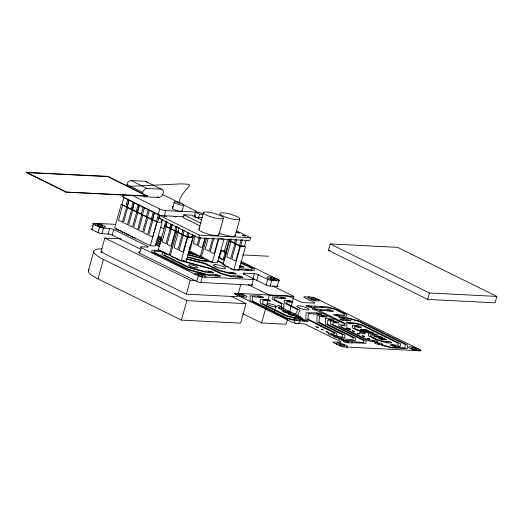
<?xml version="1.0" encoding="UTF-8"?>
<svg xmlns="http://www.w3.org/2000/svg" width="523" height="523" viewBox="0 0 523 523"><rect width="100%" height="100%" fill="white"/><g stroke="black" fill="none" stroke-linecap="round" stroke-linejoin="round"><path stroke-width="0.78" d="M121.937 204.532L123.912 197.459L128.959 199.956L126.984 207.023L125.775 206.696L127.749 199.629M127.285 207.154L129.259 200.087L134.3 202.584L132.312 209.913L134.3 202.584M139.347 205.075L137.353 212.403L139.347 205.075L134.287 202.846M139.327 205.336L154.475 212.554L152.487 219.882L154.475 212.554M171.969 224.772L170.858 228.963L172.172 224.249M177.827 232.134L179.141 227.427M188.019 232.081L186.704 236.795L191.876 237.324L192.549 234.703M225.184 250.707L221.222 250.504L226.263 252.995L224.275 260.323L219.248 257.571M241.162 239.501L239.41 245.784L244.594 246.052M284.329 300.738L284.309 303.059L297.711 309.76L295.443 314.375L288.539 313.63A2.36 0.484 15.6 0 0 288.493 314.336L288.768 314.473A2.36 0.484 15.6 0 0 291.991 315.336C297.868 316.082 295.07 315.369 297.698 315.153L300.045 310.152L286.48 303.353L286.663 301.81L292.174 302.176A2.36 0.484 15.6 0 0 292.22 301.477L291.939 301.34A2.36 0.484 15.6 0 0 288.716 300.47L284.1 300.287L284.427 300.62M325.561 319.089L325.384 323.887L353.273 337.76L352.979 339.728L339.074 338.61A2.36 0.484 15.6 0 0 339.035 339.309L339.309 339.447A2.36 0.484 15.6 0 0 342.532 340.316L355.32 340.545L355.562 338.152L327.561 324.201L327.829 320.181L333.406 320.534A2.36 0.484 15.6 0 0 333.452 319.828L333.177 319.69A2.36 0.484 15.6 0 0 329.954 318.821L325.332 318.638L325.666 318.971M336.838 335.066L336.773 333.406L308.001 319.128L308.387 313.552L321.41 314.604A2.36 0.484 15.6 0 0 321.455 313.898L321.181 313.761A2.36 0.484 15.6 0 0 317.958 312.898L306.118 312.734L305.707 318.716L334.642 333.151L334.432 334.001L328.987 333.622A2.36 0.484 15.6 0 0 328.941 334.328L329.222 334.465A2.36 0.484 15.6 0 0 332.445 335.335L337.067 335.518L336.747 335.21M354.535 326.797L354.502 328.248L357.268 329.667L364.185 331.419M368.46 333.981L368.434 335.897L376.586 339.93L386.255 342.768L391.008 343.042A2.36 0.484 15.6 0 0 391.054 342.343L390.773 342.205A2.36 0.484 15.6 0 0 387.556 341.336L382.607 341.061L377.56 339.689L370.702 336.289L370.729 334.936L371.448 334.982A2.51 0.516 15.6 0 0 371.886 335.04L378.41 335.256L375.494 334.007L368.728 333.824M178.958 203.539C179.402 195.837 185.822 190.823 189.718 185.155L187.469 184.161L180.657 183.887L127.684 186.436M26.15 172.459L107.901 176.343L147.538 196.256L65.865 192.091L26.15 172.459L107.823 176.624L147.538 196.256M65.865 192.091L147.617 195.975M92.009 226.243L92.401 224.857M140.19 248.968L112.177 235.121A2.955 0.608 15.6 0 0 108.15 234.036L102.024 233.722A2.955 0.608 15.6 0 1 97.997 232.637L92.041 229.695L93.597 224.125A2.955 0.608 15.6 0 1 93.65 223.249L115.603 224.367M97.997 232.637L99.553 227.074L93.597 224.125L95.67 225.151A5.903 1.216 15.6 0 0 103.665 227.283A5.903 1.216 15.6 0 0 103.776 225.537A5.903 1.216 15.6 0 0 95.781 223.36M88.322 270.934L93.754 251.452M102.024 233.722L103.58 228.159L109.706 228.473A2.955 0.608 15.6 0 1 113.733 229.558L147.493 246.241A2.955 0.608 15.6 0 1 147.44 247.118L141.315 246.804A2.955 0.608 15.6 0 0 141.256 247.686L139.7 253.25L196.7 281.42A2.955 0.608 15.6 0 0 200.727 282.505L251.772 285.107A2.955 0.608 15.6 0 0 252.321 284.512M240.868 284.381L237.416 296.744L186.371 294.142L100.978 251.942L104.862 238.03L121.068 238.854M108.15 234.036L109.706 228.473M231.421 296.423L246.052 303.654L240.613 323.136L181.403 320.115L97.997 278.896L103.43 259.415A35.427 7.302 15.6 0 1 101.998 248.824M112.177 235.121L113.733 229.558M161.627 215.731A4.426 0.915 15.6 0 1 158.181 214.528L123.428 197.354L124.206 194.569M126.684 206.886L122.415 222.19L118.44 220.229L122.715 204.924L126.684 206.886L128.043 206.958M133.09 202.257L131.116 209.324L132.326 209.651M131.731 209.383L127.455 224.687L123.487 222.72L127.756 207.415L131.731 209.383L133.09 209.448M138.137 204.748L136.163 211.815L137.372 212.142M137.843 212.403L133.574 227.708L137.542 229.669L141.818 214.365L138.51 212.73M143.178 207.239L141.21 214.312L142.4 214.901L144.387 207.566M142.89 214.894L138.615 230.198L142.589 232.166L146.865 216.862L143.55 215.221M148.225 209.736L146.25 216.803L147.44 217.391L149.434 210.063M138.896 252.583L139.288 251.19M153.272 212.227L151.297 219.294L152.507 219.621M158.181 214.528L159.737 208.965L132.221 195.367M158.312 214.724L156.338 221.791L157.547 222.112L159.522 215.045L154.462 212.815M150.376 245.738L156.978 222.085L162.078 222.347L155.475 245.993L150.376 245.738L114.668 228.087L121.271 204.441L156.978 222.085M236.043 230.61L250.491 237.749L249.713 240.534L198.668 237.932L158.933 218.294L159.711 215.509L184.018 216.751M162.182 219.699L161.509 222.314L162.385 219.176M163.934 216.136A4.426 0.915 15.6 0 0 164.222 216.156L165.778 210.592L195.386 212.103A4.426 0.915 15.6 0 0 195.465 210.789L182.435 204.343M165.752 221.111L163.621 228.767L160.306 227.126M166.321 226.054L164.863 225.982L158.26 249.634L169.138 255.008L170.596 255.087M165.543 226.23L166.824 221.641M166.929 222.282L165.811 226.472L167.131 221.759M166.307 226.466L162.032 241.77L166 243.738L170.276 228.433M172.44 208.324L174.159 202.166M170.76 224.445L169.668 228.374L170.871 228.701M176.022 226.158L174.708 230.865L178.297 231.316M175.323 230.924L171.047 246.228L167.072 244.267L171.348 228.963L174.656 230.597M169.138 255.008L175.741 231.362L177.931 231.473M175.918 231.192L177.232 226.479M182.043 211.07L183.763 204.905A4.995 1.033 15.6 0 0 176.918 202.022A4.995 1.033 15.6 0 0 176.199 203.676A4.995 1.033 15.6 0 0 183.763 204.905M178.317 231.983L176.852 231.911L170.25 255.557L181.135 260.938L186.24 261.199L192.843 237.547L191.392 236.834M201.296 219.778L192.046 215.201L183.88 214.79L183.102 217.568L200.178 226.008M182.978 229.59L181.658 234.304L182.854 234.892L184.168 230.179M183.344 234.892L179.069 250.197L183.043 252.158L187.312 236.854L189.359 236.958M181.135 260.938L187.737 237.285L192.843 237.547M187.914 237.122L189.006 233.193M194.026 216.973L195.386 212.103M195.896 214.561L195.125 217.346A4.426 0.915 15.6 0 0 194.798 216.882M191.876 237.324L192.752 234.18M198.479 218.052L199.557 214.169L202.963 214.345M193.85 235.2L189.372 251.217L200.257 256.597L201.715 256.669M195.282 235.71L193.15 243.358L197.119 245.32L199.256 237.671M198.923 229.277L203.584 212.58M198.668 237.932L199.446 235.147L250.491 237.749M200.544 237.435L198.191 245.849L202.166 247.817L204.944 237.867M186.371 294.142L190.254 280.23L195.118 280.478M181.403 320.115L186.842 300.64L246.052 303.654M200.257 256.597L205.369 238.285M223.962 239.135L217.359 262.788L212.253 262.526L201.368 257.146L206.696 238.076M208.134 238.573L205.14 249.288L209.115 251.249L212.75 238.24M196.7 281.42L198.25 275.85L141.256 247.686M200.727 282.505L202.277 276.935L253.322 279.537A2.955 0.608 15.6 0 0 253.38 278.661L244.045 274.052A2.955 0.608 15.6 0 1 244.104 273.169L254.309 273.692A2.955 0.608 15.6 0 1 258.336 274.778L267.671 279.393A2.955 0.608 15.6 0 0 271.699 280.478L278.694 280.831A2.955 0.608 15.6 0 0 278.752 279.955L240.691 261.147M214.031 238.004L210.187 251.779L214.162 253.74L218.431 238.436M218.791 234.945L223.452 218.248A10.336 2.131 15.6 0 0 209.285 212.286A10.336 2.131 15.6 0 0 207.814 215.705A10.336 2.131 15.6 0 0 223.452 218.248M212.253 262.526L218.856 238.874M219.196 257.466L219.902 256.113M219.235 257.832L221.222 250.504M224.119 252.184L227.799 238.978M223.086 259.735L225.06 252.668M225.505 252.871L229.407 238.893M241.038 262.808L243.646 263.546L254.315 268.815L254.374 270.463L251.4 270.378L251.308 270.783L239.273 269.757L239.096 270.156L233.84 269.927L222.961 264.553L229.564 240.9L231.022 240.972M230.185 241.293L230.839 238.965M230.97 239.554L230.512 241.391L231.173 239.031M235.121 235.775L239.782 219.085A10.336 2.131 15.6 0 0 225.622 213.123A10.336 2.131 15.6 0 0 224.151 216.542A10.336 2.131 15.6 0 0 239.782 219.085M235.461 239.364L234.369 243.293L235.559 243.881L236.671 239.691M233.84 269.927L240.443 246.274L245.549 246.536L238.946 270.188L237.494 269.469M240.619 246.111L242.371 239.828M244.581 246.313L246.333 240.031M243.711 274.562L244.104 273.169M252.949 278.563L254.309 273.692M251.772 285.107L253.322 279.537M277.471 285.663A2.955 0.608 15.6 0 1 277.144 286.395L270.149 286.042A2.955 0.608 15.6 0 1 266.122 284.957L256.786 280.341L258.336 274.778M266.122 284.957L267.671 279.393M270.149 286.042L271.699 280.478M242.639 313.61L261.618 322.992L269.391 295.168L293.887 296.417L289.572 311.871M277.144 286.395L278.694 280.831M287.415 319.605L286.12 324.24L261.618 322.992M328.392 250.321L330.176 243.921L397.552 247.359L496.85 296.43L495.065 302.83L427.683 299.398L328.392 250.321L330.013 250.406M427.683 299.398L429.468 292.998L496.85 296.43M190.163 251.851L188.332 251.504M386.68 339.682L381.012 339.394L378.6 338.289L384.66 338.597L386.693 339.643M364.224 331.392L370.99 331.739L373.782 332.968L367.015 332.739L356.693 330.065L352.214 327.875L352.528 325.907M190.222 251.811L191.791 251.87M354.672 326.731L360.765 327.45A2.36 0.484 15.6 0 0 360.811 326.744L360.537 326.607A2.36 0.484 15.6 0 0 357.314 325.737L352.783 325.515L352.652 325.914M263.062 300.28L262.716 303.726L286.872 315.67L293.03 317.35L298.836 317.239A2.36 0.484 15.6 0 1 302.059 318.108L302.333 318.246A2.36 0.484 15.6 0 1 302.287 318.945L293.763 318.069L286.12 316.003L260.552 303.386C258.44 297.044 263.089 300.228 266.259 299.326A2.36 0.484 15.6 0 1 269.482 300.195L269.757 300.333A2.36 0.484 15.6 0 1 269.718 301.032L263.213 300.287M204.872 271.437L205.003 271.032L209.462 271.254A2.36 0.484 15.6 0 1 212.684 272.123L212.966 272.261A2.36 0.484 15.6 0 1 212.92 272.967L205.186 272.117L187.737 267.39L162.052 254.655L162.163 253.047L165.17 252.746M126.638 186.116A4.426 2.929 -63.7 0 1 131.083 180.553L145.374 181.278L161.261 189.13A4.426 2.929 -63.7 0 1 163.156 193.464A4.426 2.929 -63.7 0 1 158.933 197.478L144.636 196.753L143.191 196.04M131.083 180.553L146.97 188.404L161.261 189.13M172.047 206.742L173.629 206.82M196.269 212.24L199.668 212.416L202.983 214.051M196.171 217.372L202.649 217.699M164.222 216.156L166.621 216.28M173.826 216.646L176.225 216.77M158.933 218.294L160.554 218.379M120.467 230.447L120.192 230.427A2.36 0.484 15.6 0 1 116.969 229.564L116.694 229.427A2.36 0.484 15.6 0 1 116.466 228.721M219.823 238.75L222.988 238.906M132.142 236.213L131.868 236.2A2.36 0.484 15.6 0 0 131.822 236.906L132.103 237.043A2.36 0.484 15.6 0 0 135.169 237.9M189.136 249.196L190.143 249.249M189.038 249.896L190.045 249.948M160.947 250.295L151.945 250.269L151.748 251.87L187.79 269.724L208.893 275.425L219.869 276.399A2.36 0.484 15.6 0 0 219.915 275.699L219.634 275.562A2.36 0.484 15.6 0 0 216.411 274.693L208.049 274.686L188.764 269.482L154.043 252.276L154.285 251.079L163.83 251.975M242.58 254.917L268.43 256.231M195.236 253.577L188.842 252.145M196.288 254.335L194.556 254.309L188.698 252.74M219.078 256.048L219.588 256.074M218.601 256.904L220.085 256.983M169.151 254.485L164.536 253.845L164.333 255.041L188.711 267.148L204.676 271.424M200.557 256.087L198.387 255.91L188.646 253.23M100.978 251.942L102.6 252.021M201.368 257.146L202.826 257.218M203.78 257.8L201.505 258.055L187.816 254.374M224.374 259.748L223.824 259.715A2.36 0.484 15.6 0 1 220.601 258.852L220.32 258.715A2.36 0.484 15.6 0 1 220.098 258.009M206.945 259.493L202.349 258.793L187.783 254.871M177.572 258.695L177.362 258.689A2.36 0.484 15.6 0 0 177.323 259.388L177.598 259.526A2.36 0.484 15.6 0 0 180.67 260.382M208.827 260.291L207.271 260.232L207.245 260.624L200.603 260.264L187.665 256.793M211.985 261.984L201.453 261.003L187.633 257.29M222.961 264.553L224.419 264.625M225.151 265.187L225.027 265.181A2.36 0.484 15.6 0 0 224.982 265.887L225.263 266.024A2.36 0.484 15.6 0 0 228.329 266.88M239.168 267.083L243.287 267.292A2.36 0.484 15.6 0 0 243.332 266.593L243.058 266.455A2.36 0.484 15.6 0 0 239.835 265.586M231.46 268.24L231.186 268.227A2.36 0.484 15.6 0 0 231.14 268.927L231.421 269.064A2.36 0.484 15.6 0 0 234.637 269.933M238.821 269.031L242.273 269.201L242.417 268.796L252.112 269.646L252.027 268.41L240.959 263.291M278.158 307.87L282.832 308.106L300.705 316.938A4.426 2.929 -63.7 0 1 298.875 322.658A4.426 2.929 -63.7 0 1 294.658 322.443A4.426 2.929 -63.7 0 1 296.031 316.703L278.158 307.87A4.426 2.929 -63.7 0 1 282.832 308.106M296.031 316.703L300.705 316.938M420.289 350.815L418.158 350.704A5.903 1.216 15.6 0 1 410.163 348.521A5.903 1.216 15.6 0 1 410.274 346.782A5.903 1.216 15.6 0 1 418.269 348.913L420.348 349.933A2.955 0.608 15.6 0 1 420.289 350.815L343.873 346.919A2.955 0.608 15.6 0 1 339.845 345.834L333.89 342.885A2.955 0.608 15.6 0 1 333.942 342.009L340.068 342.323A2.955 0.608 15.6 0 0 340.127 341.447L306.367 324.757A2.955 0.608 15.6 0 0 302.34 323.672L296.214 323.364A2.955 0.608 15.6 0 1 292.187 322.279L235.187 294.109A2.955 0.608 15.6 0 1 235.245 293.233L286.29 295.835A2.955 0.608 15.6 0 1 290.317 296.92L299.653 301.529A2.955 0.608 15.6 0 0 303.68 302.614L313.885 303.137A2.955 0.608 15.6 0 0 313.944 302.261L304.608 297.646A2.955 0.608 15.6 0 1 304.667 296.77L311.662 297.123A2.955 0.608 15.6 0 1 315.689 298.208L420.348 349.933M235.16 269.606L235.971 269.606L235.134 269.6M229.041 273.346L218.333 270.45L204.741 263.769L186.979 259.29M229.107 273.359L235.376 274.111A2.36 0.484 15.6 0 0 235.422 273.405L235.147 273.268A2.36 0.484 15.6 0 0 231.924 272.398L226.76 272.221L219.562 270.293L205.702 263.514L186.463 258.65M239.756 266.004L241.312 266.737L239.802 266.017M239.867 266.665L241.312 266.737L239.763 266.638M190.679 247.863L189.607 247.529M190.64 247.301L190.117 247.059M182.226 260.709L184.939 261.984L210.893 268.992L220.837 273.81L231.153 276.575L242.326 277.543A2.36 0.484 15.6 0 0 242.371 276.844L242.097 276.706A2.36 0.484 15.6 0 0 238.874 275.837L230.362 275.843L221.876 273.588L211.808 268.73L185.913 261.742L183.73 260.709M317.585 299.149L317.677 299.195A5.903 1.216 15.6 0 1 317.533 300.947A5.903 1.216 15.6 0 1 309.446 298.744A5.903 1.216 15.6 0 1 309.708 297.025M278.752 279.955L276.765 278.975A5.903 1.216 15.6 0 0 268.678 276.798A5.903 1.216 15.6 0 0 268.659 278.589A5.903 1.216 15.6 0 0 276.745 280.733M235.187 294.109L237.265 295.135A5.903 1.216 15.6 0 0 245.261 297.26A5.903 1.216 15.6 0 0 245.372 295.521A5.903 1.216 15.6 0 0 237.377 293.338M330.176 243.921L429.468 292.998M162.163 194.327L180.265 203.27M196.249 212.534L199.557 214.169M157.488 196.766L158.933 197.478M126.854 184.567L142.74 192.425M183.88 214.79L200.956 223.229M229.564 240.9L240.443 246.274M159.711 215.509L199.446 235.147M170.688 226.603L172.139 227.315M220.203 251.02L221.667 251.74M219.843 252.831L221.301 253.557M166.968 226.799L169.615 228.106M184.004 235.219L187.312 236.854M164.863 225.982L175.741 231.362M176.852 231.911L187.737 237.285M272.718 285.95L293.887 296.417M189.993 245.98L191.411 246.679M218.379 260.794L223.504 263.324M217.503 261.088L223.622 264.108M158.168 235.795L161.816 237.599M158.489 236.442L161.764 238.063M158.083 236.965L161.522 238.665M26.228 172.185L65.944 191.81M158.142 238.22L161.574 239.913M157.162 238.462L161.287 240.495M248.216 284.702L269.391 295.168M156.704 239.809L160.149 241.508M157.449 240.9L160.319 242.319M156.299 241.907L160.522 243.993M156.907 242.927L160.077 244.496M155.475 243.796L159.626 245.849M155.691 244.627L159.247 246.385M104.862 238.03L190.254 280.23M103.43 259.415L186.842 300.64M337.773 344.807A5.903 1.216 15.6 0 1 338.002 343.095A5.903 1.216 15.6 0 1 345.997 345.252A5.903 1.216 15.6 0 1 346.004 347.024M92.041 229.695A2.955 0.608 15.6 0 1 91.813 228.813M253.838 279.4A2.955 0.608 15.6 0 1 256.786 280.341M139.7 253.25A2.955 0.608 15.6 0 1 139.353 252.374M103.58 228.159A2.955 0.608 15.6 0 1 99.553 227.074M202.277 276.935A2.955 0.608 15.6 0 1 198.25 275.85M276.87 313.872A4.426 2.929 -63.7 0 1 275.275 308.139A4.426 2.929 -63.7 0 1 280.746 306.864M97.997 278.896A35.427 7.302 15.6 0 1 89.139 269.6M218.457 234.075A10.336 2.131 15.6 0 1 208.363 234.186A10.336 2.131 15.6 0 1 199.564 228.832M234.958 235.108A10.336 2.131 15.6 0 1 230.466 236.219A10.336 2.131 15.6 0 1 219.104 233.068M196.177 274.83A5.903 1.216 15.6 0 1 196.406 273.117A5.903 1.216 15.6 0 1 204.401 275.275A5.903 1.216 15.6 0 1 204.408 277.046M181.782 210.547A4.995 1.033 15.6 0 1 176.996 210.697A4.995 1.033 15.6 0 1 172.884 208.076M123.428 197.354A4.426 0.915 15.6 0 1 122.591 196.086M165.778 210.592A4.426 0.915 15.6 0 1 159.737 208.965M144.636 196.753A4.426 2.929 -63.7 0 1 143.152 195.988M142.537 193.575A4.426 2.929 -63.7 0 1 146.97 188.404M145.374 181.278A4.426 2.929 -63.7 0 1 147.323 182.945M172.322 256.192A2.36 0.484 15.6 0 0 172.276 256.898L172.557 257.035A2.36 0.484 15.6 0 0 175.453 257.872M126.828 233.709A2.36 0.484 15.6 0 0 126.782 234.409L127.056 234.546A2.36 0.484 15.6 0 0 129.959 235.389M121.637 231.212A2.36 0.484 15.6 0 0 121.735 231.918L122.016 232.055A2.36 0.484 15.6 0 0 124.912 232.892M299.476 319.834L292.828 319.573L286.859 317.971L252.21 300.81L252.531 296.646L262.762 297.6A2.36 0.484 15.6 0 0 262.808 296.901L262.533 296.757A2.36 0.484 15.6 0 0 259.31 295.894L250.236 295.835L249.916 300.398L285.944 318.239L293.678 320.318L307.334 321.436A2.36 0.484 15.6 0 0 307.38 320.736L307.099 320.599A2.36 0.484 15.6 0 0 303.883 319.73L299.254 319.527L299.476 319.847M314.506 307.112L314.728 307.432L310.106 307.23A2.36 0.484 15.6 0 1 306.883 306.36L306.602 306.223A2.36 0.484 15.6 0 1 306.648 305.524C314.604 306.55 320.717 305.962 328.607 307.132L335.831 309.106L346.71 314.545L346.52 316.088L337.851 316.075A2.36 0.484 15.6 0 1 334.628 315.206L334.347 315.068A2.36 0.484 15.6 0 1 334.393 314.369L344.35 315.212L344.297 314.016L335.008 309.42C328.013 306.929 321.978 308.139 314.526 307.086M318.599 315.487L317.193 315.572L316.853 321.959L342.63 334.785L342.402 336.943L334.034 336.119A2.36 0.484 15.6 0 0 333.988 336.819L334.269 336.956A2.36 0.484 15.6 0 0 337.485 337.825L344.716 337.753L344.919 335.191L319.089 322.312L319.481 316.363L326.457 317.095A2.36 0.484 15.6 0 0 326.502 316.395L326.221 316.258A2.36 0.484 15.6 0 0 323.005 315.389L318.376 315.186L318.599 315.506M320.664 310.152L320.867 310.479L319.108 310.505L346.697 324.214C349.037 328.647 339.44 323.332 341.146 326.718L367.479 339.728L373.54 340.368A2.36 0.484 15.6 0 1 376.763 341.238L377.044 341.375A2.36 0.484 15.6 0 1 376.998 342.075L371.212 341.427A2.36 0.484 15.6 0 0 369.611 340.846L366.453 339.95L338.858 326.313C336.858 322.292 346.416 327.594 344.402 323.802L316.258 310.276A2.36 0.484 15.6 0 1 313.035 309.407L312.761 309.27A2.36 0.484 15.6 0 1 312.806 308.563L323.214 309.858L329.196 309.753A2.36 0.484 15.6 0 1 332.419 310.623L332.7 310.76A2.36 0.484 15.6 0 1 332.654 311.46L320.671 310.139M351.979 342.689L352.182 343.016L347.579 342.813A2.36 0.484 15.6 0 1 344.356 341.944L344.075 341.807A2.36 0.484 15.6 0 1 344.121 341.101L363.635 342.506L363.916 340.721L330.458 324.057L330.412 321.109L334.995 321.318A2.36 0.484 15.6 0 1 338.218 322.188L338.499 322.325A2.36 0.484 15.6 0 1 338.453 323.024L332.916 322.658L332.739 324.45L366.211 341.133L365.943 343.323L351.979 342.689M399.016 346.193L399.239 346.507L394.61 346.311A2.36 0.484 15.6 0 1 391.387 345.442L391.112 345.304A2.36 0.484 15.6 0 1 391.158 344.598L398.095 345.357L398.31 343.415L361.713 325.267L355.986 323.717L350.469 323.842A2.36 0.484 15.6 0 1 347.246 322.972L346.971 322.835A2.36 0.484 15.6 0 1 347.01 322.135L355.195 322.985L362.74 325.051L400.448 343.689L400.455 346.128L399.023 346.174M277.092 296.868L272.365 296.966L272.195 299.202L281.701 303.981L281.381 309.649L283.996 311.08L283.492 311.139A2.36 0.484 15.6 0 0 283.446 311.839L283.728 311.976A2.36 0.484 15.6 0 0 286.95 312.846L290.298 313.016A2.36 0.484 15.6 0 0 290.343 312.316L290.062 312.179A2.36 0.484 15.6 0 0 286.839 311.309L283.675 310.061L283.989 304.393L274.477 299.594L274.719 297.77L285.225 298.744A2.36 0.484 15.6 0 0 285.27 298.045L284.989 297.907A2.36 0.484 15.6 0 0 281.766 297.038L277.105 296.848M405.338 344.592L404.92 347.873L390.518 347.135L381.182 344.526L382.045 344.565A2.36 0.484 15.6 0 0 382.084 343.866L381.81 343.729A2.36 0.484 15.6 0 0 378.587 342.859L375.239 342.689A2.36 0.484 15.6 0 0 375.194 343.389L375.475 343.526A2.36 0.484 15.6 0 0 378.691 344.395L391.374 347.88L407.397 348.632L407.469 344.847L359.262 321.017L347.115 317.696L339.44 316.86A2.36 0.484 15.6 0 0 339.394 317.559L339.669 317.696A2.36 0.484 15.6 0 0 342.892 318.566L347.383 318.795L347.331 318.409L347.945 318.429L358.131 321.187L405.338 344.592M373.932 336.256L375.913 337.093A1.974 0.405 15.6 0 0 376.462 337.152L382.163 337.446A1.974 0.405 15.6 0 0 382.555 337.433L380.718 336.518A1.974 0.405 15.6 0 0 380.169 336.459L374.468 336.165A1.974 0.405 15.6 0 0 374.076 336.184L373.952 336.23M377.135 336.479L379.495 337.139L377.155 336.446M208.095 271.62L210.932 272.431L208.108 271.6M215.045 275.052L217.888 275.863L215.058 275.033M230.558 272.764L233.395 273.575L230.571 272.745M237.507 276.203L240.345 277.007L237.514 276.19M245.418 269.384L248.255 270.195L245.431 269.365M257.944 296.253L260.781 297.064L257.944 296.253M264.893 299.692L267.73 300.503L264.906 299.672M280.4 297.397L283.244 298.208L280.413 297.378M287.356 300.836L290.193 301.647L287.356 300.836M285.676 311.728L288.114 312.427L285.676 311.728M290.716 314.225L293.161 314.918L290.729 314.205M297.665 317.657L300.11 318.357L297.679 317.644M302.712 320.148L305.151 320.847L302.725 320.135M308.629 306.06L311.473 306.864L308.642 306.04M314.787 309.1L317.624 309.91L314.82 309.06M316.788 313.316L319.233 314.009L316.801 313.297M316.049 326.738L318.461 327.431L316.062 326.725M320.88 306.681L323.717 307.491L320.893 306.661M321.835 315.807L324.273 316.507L321.835 315.807M321.096 329.235L323.508 329.921L321.109 329.215M327.836 310.119L330.673 310.924L327.843 310.1M328.784 319.246L331.229 319.939L328.784 319.246M326.143 331.726L328.555 332.412L326.169 331.693M333.831 321.737L336.269 322.436L333.857 321.704M331.183 334.217L333.596 334.91L331.196 334.204M336.55 314.957L338.989 315.65L336.55 314.957M336.23 336.714L338.643 337.4L336.23 336.714M341.591 317.448L344.036 318.147L341.591 317.448M341.271 339.205L343.683 339.891L341.284 339.192M347.167 328.326L349.58 329.013L347.18 328.307M348.998 322.671L351.835 323.476L348.998 322.671M346.318 341.696L348.73 342.388L346.344 341.669M352.214 330.817L354.627 331.51L352.24 330.791M355.947 326.104L358.785 326.914L355.947 326.104M357.255 333.314L359.667 334.001L357.268 333.295M362.302 335.805L364.714 336.492L362.328 335.773M367.349 338.296L369.761 338.989L367.355 338.283M372.389 340.793L374.801 341.48L372.415 340.761M377.436 343.284L379.848 343.971L377.443 343.271M385.778 341.676L388.615 342.487L385.811 341.643M392.727 345.115L395.571 345.925L392.76 345.075M132.803 209.913L128.527 225.217L132.502 227.178L136.771 211.874L132.803 209.913M147.937 217.391L143.662 232.696L147.636 234.657L151.905 219.353L147.937 217.391M152.978 219.882L148.709 235.187L152.677 237.148L156.952 221.844L152.978 219.882M178.297 232.395L174.028 247.699L177.997 249.661L182.272 234.363L178.297 232.395M231.009 241.384L226.734 256.688L230.702 258.65L234.977 243.352L231.009 241.384M236.05 243.881L231.774 259.186L235.749 261.147L240.024 245.843L236.05 243.881M236.37 232.205L239.207 233.003L236.37 232.205M242.528 235.252L245.365 236.05L242.528 235.252M340.081 319.533L342.284 320.422L351.083 320.749L348.874 319.893L340.146 319.488M367.885 331.889L370.245 332.55L367.904 331.87M372.513 334.177L374.867 334.838L372.513 334.177M360.589 329.294L362.733 330.438L368.754 330.745L366.192 329.575L360.609 329.294M365.649 330L363.197 329.876L364.845 330.693L367.296 330.817L365.649 330M382.529 338.348L380.077 338.218L381.725 339.035L384.176 339.159L382.529 338.348M350.364 329.091L349.122 328.477A1.831 0.379 15.6 0 0 346.625 327.81A1.831 0.379 15.6 0 0 346.592 328.352L347.834 328.96A1.831 0.379 15.6 0 0 350.332 329.634A1.831 0.379 15.6 0 0 350.364 329.091M269.293 305.386A4.687 0.968 15.6 0 0 276.386 306.537A4.687 0.968 15.6 0 0 269.96 303.837A4.687 0.968 15.6 0 0 269.293 305.386M299.352 308.034A6.335 1.308 15.6 0 0 308.936 309.596A6.335 1.308 15.6 0 0 300.254 305.942A6.335 1.308 15.6 0 0 299.352 308.034M311.963 299.064A2.955 0.608 15.6 0 0 316.428 299.797A2.955 0.608 15.6 0 0 312.381 298.09A2.955 0.608 15.6 0 0 311.963 299.064M360.641 332.974A2.955 0.608 15.6 0 0 365.106 333.7A2.955 0.608 15.6 0 0 361.06 332A2.955 0.608 15.6 0 0 360.641 332.974M340.316 345.141A2.955 0.608 15.6 0 0 344.781 345.866A2.955 0.608 15.6 0 0 340.735 344.167A2.955 0.608 15.6 0 0 340.316 345.141M412.647 348.828A2.955 0.608 15.6 0 0 417.112 349.554A2.955 0.608 15.6 0 0 413.065 347.854A2.955 0.608 15.6 0 0 412.647 348.828M239.632 295.384A2.955 0.608 15.6 0 0 244.097 296.11A2.955 0.608 15.6 0 0 240.05 294.403A2.955 0.608 15.6 0 0 239.632 295.384M198.72 275.163A2.955 0.608 15.6 0 0 203.186 275.889A2.955 0.608 15.6 0 0 199.139 274.183A2.955 0.608 15.6 0 0 198.72 275.163M98.036 225.4A2.955 0.608 15.6 0 0 102.501 226.126A2.955 0.608 15.6 0 0 98.455 224.426A2.955 0.608 15.6 0 0 98.036 225.4M271.051 278.851A2.955 0.608 15.6 0 0 275.516 279.576A2.955 0.608 15.6 0 0 271.47 277.87A2.955 0.608 15.6 0 0 271.051 278.851M215.94 266.808A6.335 1.308 15.6 0 0 225.524 268.371A6.335 1.308 15.6 0 0 216.842 264.716A6.335 1.308 15.6 0 0 215.94 266.808M190.509 266.449A4.687 0.968 15.6 0 0 197.602 267.599A4.687 0.968 15.6 0 0 191.176 264.899A4.687 0.968 15.6 0 0 190.509 266.449"/></g></svg>
